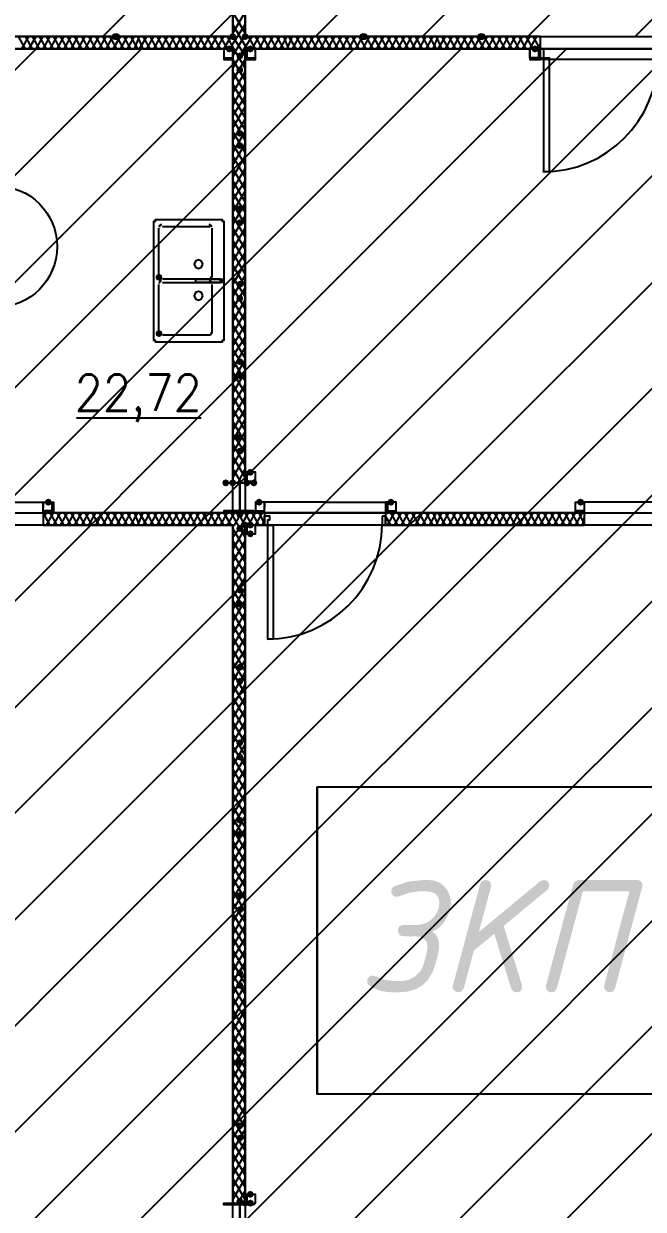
# Model space of a CAD drawing. Header units: millimetres. Extents: x 0 to 420, y 0 to 297.
# Drawn here: x 286.34 to 301.27, y 136.42 to 164.99 of the extents above; entities that cross this region are included whole.
import ezdxf

# ---------------------------------------------------------------- set-up
doc = ezdxf.new("R2010")
doc.units = ezdxf.units.MM
doc.layers.get('0').update_dxf_attribs({"linetype": 'CONTINUOUS'})
doc.styles.get("Standard").update_dxf_attribs({"font": 'STANDARD'})

msp = doc.modelspace()

# ---------------------------------------------------------------- hatches: boundary and pattern name
at = {"true_color": 0x000007}
h = msp.add_hatch(color=0, dxfattribs=at)
h.paths.add_polyline_path([(284.310667, 164.676667), (291.380333, 164.676667)], flags=0)
h.paths.add_polyline_path([(291.380333, 164.676667), (284.310667, 164.676667)], flags=0)
at = {"true_color": 0x0000fe}
for points in [[(288.628667, 164.676667), (288.603796, 164.616871), (288.544, 164.592), (288.484204, 164.616871), (288.459333, 164.676667), (288.484204, 164.736462), (288.544, 164.761333), (288.603796, 164.736463)], [(288.671, 164.676667), (288.646129, 164.616871), (288.586333, 164.592), (288.526538, 164.616871), (288.501667, 164.676667), (288.526537, 164.736462), (288.586333, 164.761333), (288.646129, 164.736463)], [(291.465, 164.676667), (291.440129, 164.616871), (291.380333, 164.592), (291.320538, 164.616871), (291.295667, 164.676667), (291.320537, 164.736462), (291.380333, 164.761333), (291.440129, 164.736463)], [(291.761333, 164.676667), (291.736463, 164.616871), (291.676667, 164.592), (291.616871, 164.616871), (291.592, 164.676667), (291.616871, 164.736462), (291.676667, 164.761333), (291.736462, 164.736463)], [(291.761333, 164.676667), (291.736463, 164.616871), (291.676667, 164.592), (291.616871, 164.616871), (291.592, 164.676667), (291.616871, 164.736462), (291.676667, 164.761333), (291.736462, 164.736463)], [(294.597667, 164.676667), (294.572796, 164.616871), (294.513, 164.592), (294.453204, 164.616871), (294.428333, 164.676667), (294.453204, 164.736462), (294.513, 164.761333), (294.572796, 164.736463)], [(294.64, 164.676667), (294.615129, 164.616871), (294.555333, 164.592), (294.495538, 164.616871), (294.470667, 164.676667), (294.495537, 164.736462), (294.555333, 164.761333), (294.615129, 164.736463)], [(297.434, 164.676667), (297.409129, 164.616871), (297.349333, 164.592), (297.289537, 164.616871), (297.264667, 164.676667), (297.289537, 164.736462), (297.349333, 164.761333), (297.409129, 164.736463)], [(297.476333, 164.676667), (297.451462, 164.616871), (297.391667, 164.592), (297.331871, 164.616871), (297.307, 164.676667), (297.331871, 164.736462), (297.391667, 164.761333), (297.451462, 164.736463)]]:
    msp.add_hatch(color=0, dxfattribs=at).paths.add_polyline_path(points, flags=0)
at = {"true_color": 0x000007}
h = msp.add_hatch(color=0, dxfattribs=at)
h.paths.add_polyline_path([(291.676667, 164.676667), (298.788667, 164.676667)], flags=0)
h.paths.add_polyline_path([(298.788667, 164.676667), (291.676667, 164.676667)], flags=0)
for points in [[(291.380333, 164.380333), (291.355463, 164.320537), (291.295667, 164.295667), (291.235871, 164.320537), (291.211, 164.380333), (291.235871, 164.440129), (291.295667, 164.465), (291.355462, 164.440129)], [(291.634333, 164.211), (291.609462, 164.151204), (291.549667, 164.126333), (291.489871, 164.151204), (291.465, 164.211), (291.489871, 164.270796), (291.549667, 164.295667), (291.609462, 164.270796)], [(291.888333, 164.380333), (291.863462, 164.320537), (291.803667, 164.295667), (291.743871, 164.320537), (291.719, 164.380333), (291.743871, 164.440129), (291.803667, 164.465), (291.863462, 164.440129)], [(298.746333, 164.380333), (298.721462, 164.320537), (298.661667, 164.295667), (298.601871, 164.320537), (298.577, 164.380333), (298.601871, 164.440129), (298.661667, 164.465), (298.721462, 164.440129)], [(291.634333, 163.872333), (291.609462, 163.812537), (291.549667, 163.787667), (291.489871, 163.812537), (291.465, 163.872333), (291.489871, 163.932129), (291.549667, 163.957), (291.609462, 163.932129)], [(291.634333, 162.348333), (291.609462, 162.288537), (291.549667, 162.263667), (291.489871, 162.288537), (291.465, 162.348333), (291.489871, 162.408129), (291.549667, 162.433), (291.609462, 162.408129)], [(291.634333, 162.052), (291.609462, 161.992204), (291.549667, 161.967333), (291.489871, 161.992204), (291.465, 162.052), (291.489871, 162.111796), (291.549667, 162.136667), (291.609462, 162.111796)], [(291.634333, 160.528), (291.609462, 160.468204), (291.549667, 160.443333), (291.489871, 160.468204), (291.465, 160.528), (291.489871, 160.587796), (291.549667, 160.612667), (291.609462, 160.587796)], [(291.634333, 160.189333), (291.609462, 160.129537), (291.549667, 160.104667), (291.489871, 160.129537), (291.465, 160.189333), (291.489871, 160.249129), (291.549667, 160.274), (291.609462, 160.249129)], [(289.687, 158.877), (289.662129, 158.817204), (289.602333, 158.792333), (289.542537, 158.817204), (289.517667, 158.877), (289.542537, 158.936796), (289.602333, 158.961667), (289.662129, 158.936796)], [(291.634333, 158.707667), (291.609462, 158.647871), (291.549667, 158.623), (291.489871, 158.647871), (291.465, 158.707667), (291.489871, 158.767462), (291.549667, 158.792333), (291.609462, 158.767463)], [(291.634333, 158.369), (291.609462, 158.309204), (291.549667, 158.284333), (291.489871, 158.309204), (291.465, 158.369), (291.489871, 158.428796), (291.549667, 158.453667), (291.609462, 158.428796)], [(289.687, 157.522333), (289.662129, 157.462538), (289.602333, 157.437667), (289.542537, 157.462538), (289.517667, 157.522333), (289.542537, 157.582129), (289.602333, 157.607), (289.662129, 157.582129)], [(291.634333, 156.845), (291.609462, 156.785204), (291.549667, 156.760333), (291.489871, 156.785204), (291.465, 156.845), (291.489871, 156.904796), (291.549667, 156.929667), (291.609462, 156.904796)], [(291.634333, 156.506333), (291.609462, 156.446537), (291.549667, 156.421667), (291.489871, 156.446537), (291.465, 156.506333), (291.489871, 156.566129), (291.549667, 156.591), (291.609462, 156.566129)], [(291.634333, 155.024667), (291.609462, 154.964871), (291.549667, 154.94), (291.489871, 154.964871), (291.465, 155.024667), (291.489871, 155.084462), (291.549667, 155.109333), (291.609462, 155.084463)], [(291.634333, 154.686), (291.609462, 154.626204), (291.549667, 154.601333), (291.489871, 154.626204), (291.465, 154.686), (291.489871, 154.745796), (291.549667, 154.770667), (291.609462, 154.745796)], [(291.295667, 153.924), (291.270796, 153.864204), (291.211, 153.839333), (291.151204, 153.864204), (291.126333, 153.924), (291.151204, 153.983796), (291.211, 154.008667), (291.270796, 153.983796)], [(291.465, 153.924), (291.440129, 153.864204), (291.380333, 153.839333), (291.320538, 153.864204), (291.295667, 153.924), (291.320537, 153.983796), (291.380333, 154.008667), (291.440129, 153.983796)], [(291.803667, 153.924), (291.778796, 153.864204), (291.719, 153.839333), (291.659204, 153.864204), (291.634333, 153.924), (291.659204, 153.983796), (291.719, 154.008667), (291.778796, 153.983796)], [(291.888333, 154.178), (291.863462, 154.118204), (291.803667, 154.093333), (291.743871, 154.118204), (291.719, 154.178), (291.743871, 154.237796), (291.803667, 154.262667), (291.863462, 154.237796)], [(291.973, 153.924), (291.948129, 153.864204), (291.888333, 153.839333), (291.828538, 153.864204), (291.803667, 153.924), (291.828537, 153.983796), (291.888333, 154.008667), (291.948129, 153.983796)], [(287.02, 153.458333), (286.995129, 153.398537), (286.935333, 153.373667), (286.875538, 153.398537), (286.850667, 153.458333), (286.875537, 153.518129), (286.935333, 153.543), (286.995129, 153.518129)], [(292.1, 153.458333), (292.075129, 153.398537), (292.015333, 153.373667), (291.955537, 153.398537), (291.930667, 153.458333), (291.955537, 153.518129), (292.015333, 153.543), (292.075129, 153.518129)], [(295.275, 153.458333), (295.250129, 153.398537), (295.190333, 153.373667), (295.130538, 153.398537), (295.105667, 153.458333), (295.130537, 153.518129), (295.190333, 153.543), (295.250129, 153.518129)], [(299.847, 153.458333), (299.822129, 153.398537), (299.762333, 153.373667), (299.702538, 153.398537), (299.677667, 153.458333), (299.702537, 153.518129), (299.762333, 153.543), (299.822129, 153.518129)], [(291.634333, 153.162), (291.609462, 153.102204), (291.549667, 153.077333), (291.489871, 153.102204), (291.465, 153.162), (291.489871, 153.221796), (291.549667, 153.246667), (291.609462, 153.221796)], [(291.634333, 152.823333), (291.609462, 152.763537), (291.549667, 152.738667), (291.489871, 152.763537), (291.465, 152.823333), (291.489871, 152.883129), (291.549667, 152.908), (291.609462, 152.883129)], [(291.761333, 152.908), (291.736463, 152.848204), (291.676667, 152.823333), (291.616871, 152.848204), (291.592, 152.908), (291.616871, 152.967796), (291.676667, 152.992667), (291.736462, 152.967796)], [(291.888333, 152.908), (291.863462, 152.848204), (291.803667, 152.823333), (291.743871, 152.848204), (291.719, 152.908), (291.743871, 152.967796), (291.803667, 152.992667), (291.863462, 152.967796)], [(291.888333, 152.696333), (291.863462, 152.636537), (291.803667, 152.611667), (291.743871, 152.636537), (291.719, 152.696333), (291.743871, 152.756129), (291.803667, 152.781), (291.863462, 152.756129)], [(291.634333, 151.341667), (291.609462, 151.281871), (291.549667, 151.257), (291.489871, 151.281871), (291.465, 151.341667), (291.489871, 151.401462), (291.549667, 151.426333), (291.609462, 151.401463)], [(291.634333, 151.003), (291.609462, 150.943204), (291.549667, 150.918333), (291.489871, 150.943204), (291.465, 151.003), (291.489871, 151.062796), (291.549667, 151.087667), (291.609462, 151.062796)], [(291.634333, 149.479), (291.609462, 149.419204), (291.549667, 149.394333), (291.489871, 149.419204), (291.465, 149.479), (291.489871, 149.538796), (291.549667, 149.563667), (291.609462, 149.538796)], [(291.634333, 149.140333), (291.609462, 149.080537), (291.549667, 149.055667), (291.489871, 149.080537), (291.465, 149.140333), (291.489871, 149.200129), (291.549667, 149.225), (291.609462, 149.200129)], [(291.634333, 147.658667), (291.609462, 147.598871), (291.549667, 147.574), (291.489871, 147.598871), (291.465, 147.658667), (291.489871, 147.718462), (291.549667, 147.743333), (291.609462, 147.718463)], [(291.634333, 147.32), (291.609462, 147.260204), (291.549667, 147.235333), (291.489871, 147.260204), (291.465, 147.32), (291.489871, 147.379796), (291.549667, 147.404667), (291.609462, 147.379796)], [(291.634333, 145.796), (291.609462, 145.736204), (291.549667, 145.711333), (291.489871, 145.736204), (291.465, 145.796), (291.489871, 145.855796), (291.549667, 145.880667), (291.609462, 145.855796)], [(291.634333, 145.457333), (291.609462, 145.397537), (291.549667, 145.372667), (291.489871, 145.397537), (291.465, 145.457333), (291.489871, 145.517129), (291.549667, 145.542), (291.609462, 145.517129)], [(295.398914, 143.963539), (295.333319, 143.947003), (295.281229, 143.957063), (295.237408, 143.987793), (295.207642, 144.032097), (295.19772, 144.082602), (295.216048, 144.156603), (295.271583, 144.203318), (295.609202, 144.315697), (295.966665, 144.353249), (296.106123, 144.353249), (296.253306, 144.335575), (296.37987, 144.282555), (296.485867, 144.194189), (296.571349, 144.070475), (296.621716, 143.940664), (296.638597, 143.805892), (296.622612, 143.676907), (296.551918, 143.474956), (296.455593, 143.312279), (296.333637, 143.188875), (296.186049, 143.104746), (296.259524, 143.054715), (296.312071, 142.979), (296.343636, 142.877551), (296.35417, 142.750315), (296.333224, 142.594321), (296.261566, 142.323674), (296.18654, 142.116865), (296.082214, 141.947883), (295.948639, 141.816728), (295.785867, 141.7234), (295.595766, 141.66635), (295.377968, 141.647333), (295.239061, 141.647333), (295.083705, 141.65716), (294.938373, 141.686676), (294.802964, 141.735932), (294.677373, 141.80498), (294.632724, 141.852592), (294.617842, 141.917979), (294.627419, 141.969105), (294.656427, 142.012788), (294.699904, 142.04283), (294.752889, 142.053027), (294.824547, 142.030427), (295.043655, 141.946091), (295.310719, 141.917979), (295.45183, 141.917979), (295.620916, 141.947401), (295.780906, 142.03594), (295.908237, 142.166578), (295.980997, 142.323674), (296.052655, 142.594321), (296.075255, 142.74811), (296.054378, 142.858163), (295.991746, 142.936901), (295.887359, 142.984219), (295.741218, 143.000015), (295.49703, 143.000015), (295.437792, 143.00849), (295.395606, 143.033915), (295.370371, 143.076289), (295.361982, 143.135614), (295.370371, 143.19462), (295.395606, 143.236831), (295.437792, 143.262195), (295.49703, 143.270662), (295.815081, 143.270662), (295.93249, 143.283185), (296.041631, 143.320822), (296.142503, 143.383678), (296.235107, 143.471855), (296.303251, 143.570247), (296.343697, 143.676907), (296.360233, 143.797624), (296.339683, 143.922147), (296.278102, 144.011219), (296.175593, 144.064739), (296.03226, 144.082602), (295.892803, 144.082602), (295.642137, 144.052836)], [(297.682306, 143.059546), (297.190071, 142.653852), (296.946433, 141.747654), (296.899649, 141.672275), (296.816898, 141.647333), (296.76653, 141.657255), (296.721538, 141.68702), (296.690049, 141.729877), (296.679645, 141.778522), (296.685709, 141.819312), (297.340001, 144.252927), (297.385476, 144.328099), (297.468985, 144.353249), (297.527991, 144.344886), (297.570202, 144.319831), (297.595567, 144.278137), (297.604033, 144.219854), (297.600175, 144.180718), (297.311338, 143.102541), (298.783083, 144.320176), (298.869072, 144.353249), (298.928078, 144.344774), (298.970289, 144.319349), (298.995654, 144.276974), (299.00412, 144.21765), (298.991787, 144.159772), (298.955062, 144.11347), (297.909406, 143.248062), (298.345969, 141.823722), (298.352584, 141.780727), (298.344109, 141.722212), (298.318684, 141.680543), (298.276309, 141.655618), (298.216985, 141.647333), (298.134302, 141.67138), (298.088, 141.743795)], [(300.938692, 144.082602), (299.81752, 144.082602), (299.190237, 141.747654), (299.143453, 141.672275), (299.060702, 141.647333), (299.010334, 141.657255), (298.965341, 141.68702), (298.933853, 141.729877), (298.923449, 141.778522), (298.929512, 141.819312), (299.583805, 144.252927), (299.62928, 144.328099), (299.712789, 144.353249), (301.112876, 144.353249), (301.171882, 144.344886), (301.214093, 144.319831), (301.239457, 144.278137), (301.247924, 144.219854), (301.244065, 144.180718), (300.591978, 141.747654), (300.546502, 141.672275), (300.462993, 141.647333), (300.412212, 141.657255), (300.367633, 141.68702), (300.336145, 141.729877), (300.325741, 141.778522), (300.331804, 141.819312)], [(291.634333, 143.975667), (291.609462, 143.915871), (291.549667, 143.891), (291.489871, 143.915871), (291.465, 143.975667), (291.489871, 144.035462), (291.549667, 144.060333), (291.609462, 144.035463)], [(291.634333, 143.637), (291.609462, 143.577204), (291.549667, 143.552333), (291.489871, 143.577204), (291.465, 143.637), (291.489871, 143.696796), (291.549667, 143.721667), (291.609462, 143.696796)], [(291.634333, 142.113), (291.609462, 142.053204), (291.549667, 142.028333), (291.489871, 142.053204), (291.465, 142.113), (291.489871, 142.172796), (291.549667, 142.197667), (291.609462, 142.172796)], [(291.634333, 141.816667), (291.609462, 141.756871), (291.549667, 141.732), (291.489871, 141.756871), (291.465, 141.816667), (291.489871, 141.876462), (291.549667, 141.901333), (291.609462, 141.876463)], [(291.634333, 140.292667), (291.609462, 140.232871), (291.549667, 140.208), (291.489871, 140.232871), (291.465, 140.292667), (291.489871, 140.352462), (291.549667, 140.377333), (291.609462, 140.352463)], [(291.634333, 139.954), (291.609462, 139.894204), (291.549667, 139.869333), (291.489871, 139.894204), (291.465, 139.954), (291.489871, 140.013796), (291.549667, 140.038667), (291.609462, 140.013796)], [(291.634333, 138.43), (291.609462, 138.370204), (291.549667, 138.345333), (291.489871, 138.370204), (291.465, 138.43), (291.489871, 138.489796), (291.549667, 138.514667), (291.609462, 138.489796)], [(291.634333, 138.133667), (291.609462, 138.073871), (291.549667, 138.049), (291.489871, 138.073871), (291.465, 138.133667), (291.489871, 138.193462), (291.549667, 138.218333), (291.609462, 138.193463)], [(291.888333, 136.779), (291.863462, 136.719204), (291.803667, 136.694333), (291.743871, 136.719204), (291.719, 136.779), (291.743871, 136.838796), (291.803667, 136.863667), (291.863462, 136.838796)], [(291.634333, 136.609667), (291.609462, 136.549871), (291.549667, 136.525), (291.489871, 136.549871), (291.465, 136.609667), (291.489871, 136.669462), (291.549667, 136.694333), (291.609462, 136.669463)], [(291.761333, 136.567333), (291.736463, 136.507537), (291.676667, 136.482667), (291.616871, 136.507537), (291.592, 136.567333), (291.616871, 136.627129), (291.676667, 136.652), (291.736462, 136.627129)], [(291.888333, 136.567333), (291.863462, 136.507537), (291.803667, 136.482667), (291.743871, 136.507537), (291.719, 136.567333), (291.743871, 136.627129), (291.803667, 136.652), (291.863462, 136.627129)]]:
    msp.add_hatch(color=0, dxfattribs=at).paths.add_polyline_path(points, flags=0)

# ---------------------------------------------------------------- linework, layer by layer
at = {"color": 0, "true_color": 0x000020}
for points in [[(288.247667, 164.676666), (312.42, 188.848999)], [(290.830001, 164.676666), (315.002334, 188.848999)], [(293.370001, 164.676666), (317.542334, 188.848999)], [(295.952334, 164.676666), (320.124667, 188.848999)], [(298.492334, 164.676666), (322.664667, 188.848999)], [(301.074667, 164.676666), (325.247, 188.848999)]]:
    msp.add_lwpolyline(points, dxfattribs=at)
at = {"color": 0, "true_color": 0x0000ab}
for points in [[(274.277667, 171.323), (274.277667, 164.676667), (291.380333, 164.676667), (291.380333, 171.323)], [(291.676667, 164.676667), (308.779333, 164.676667), (308.779333, 171.323), (291.676667, 171.323)]]:
    msp.add_lwpolyline(points, close=True, dxfattribs=at)
at = {"color": 0, "true_color": 0x000007}
for points in [[(291.380333, 170.603333), (291.380333, 164.676667)], [(291.676667, 164.676667), (291.676667, 170.603333), (291.380333, 170.603333)], [(291.380333, 164.761333), (291.676667, 165.269333)], [(291.676667, 164.761333), (291.380333, 165.269333)], [(291.380333, 164.507333), (291.676667, 164.973)], [(291.676667, 164.465), (291.380333, 164.973)], [(284.310667, 164.676667), (291.380333, 164.676667), (284.310667, 164.676667), (291.380333, 164.676667)], [(291.380333, 164.676667), (284.310667, 164.676667)], [(286.385, 164.380333), (286.215667, 164.676667)], [(286.300333, 164.380333), (286.469667, 164.676667)], [(286.554333, 164.380333), (286.385, 164.676667)], [(286.469667, 164.380333), (286.639, 164.676667)], [(286.723667, 164.380333), (286.554333, 164.676667)], [(286.639, 164.380333), (286.808333, 164.676667)], [(286.893, 164.380333), (286.723667, 164.676667)], [(286.808333, 164.380333), (286.977667, 164.676667)], [(287.062333, 164.380333), (286.893, 164.676667)], [(286.977667, 164.380333), (287.147, 164.676667)], [(287.231667, 164.380333), (287.062333, 164.676667)], [(287.147, 164.380333), (287.316333, 164.676667)], [(287.401, 164.380333), (287.231667, 164.676667)], [(287.316333, 164.380333), (287.485667, 164.676667)], [(287.570333, 164.380333), (287.401, 164.676667)], [(287.485667, 164.380333), (287.655, 164.676667)], [(287.739667, 164.380333), (287.570333, 164.676667)], [(287.655, 164.380333), (287.824333, 164.676667)], [(287.909, 164.380333), (287.739667, 164.676667)], [(287.824333, 164.380333), (287.993667, 164.676667)], [(288.078333, 164.380333), (287.909, 164.676667)], [(287.993667, 164.380333), (288.163, 164.676667)], [(288.247667, 164.380333), (288.078333, 164.676667)], [(288.163, 164.380333), (288.332333, 164.676667)], [(288.417, 164.380333), (288.247667, 164.676667)], [(288.332333, 164.380333), (288.501667, 164.676667)], [(288.586333, 164.380333), (288.417, 164.676667)], [(288.501667, 164.380333), (288.671, 164.676667)], [(288.755667, 164.380333), (288.586333, 164.676667)], [(288.671, 164.380333), (288.840333, 164.676667)], [(288.925, 164.380333), (288.755667, 164.676667)], [(288.840333, 164.380333), (289.009667, 164.676667)], [(289.094333, 164.380333), (288.925, 164.676667)], [(289.009667, 164.380333), (289.136667, 164.676667)], [(289.221333, 164.380333), (289.094333, 164.676667)], [(289.136667, 164.380333), (289.306, 164.676667)], [(289.390667, 164.380333), (289.221333, 164.676667)], [(289.306, 164.380333), (289.475333, 164.676667)], [(289.56, 164.380333), (289.390667, 164.676667)], [(289.475333, 164.380333), (289.644667, 164.676667)], [(289.729333, 164.380333), (289.56, 164.676667)], [(289.644667, 164.380333), (289.814, 164.676667)], [(289.898667, 164.380333), (289.729333, 164.676667)], [(289.814, 164.380333), (289.983333, 164.676667)], [(290.068, 164.380333), (289.898667, 164.676667)], [(289.983333, 164.380333), (290.152667, 164.676667)], [(290.237333, 164.380333), (290.068, 164.676667)], [(290.152667, 164.380333), (290.322, 164.676667)], [(290.406667, 164.380333), (290.237333, 164.676667)], [(290.322, 164.380333), (290.491333, 164.676667)], [(290.576, 164.380333), (290.406667, 164.676667)], [(290.491333, 164.380333), (290.660667, 164.676667)], [(290.745333, 164.380333), (290.576, 164.676667)], [(290.660667, 164.380333), (290.83, 164.676667)], [(290.914667, 164.380333), (290.745333, 164.676667)], [(290.83, 164.380333), (290.999333, 164.676667)], [(291.084, 164.380333), (290.914667, 164.676667)], [(290.999333, 164.380333), (291.168667, 164.676667)], [(291.253333, 164.380333), (291.084, 164.676667)], [(291.168667, 164.380333), (291.338, 164.676667)], [(291.380333, 164.422667), (291.253333, 164.676667)], [(291.380333, 164.211), (291.676667, 164.719)], [(291.676667, 164.211), (291.380333, 164.676667)], [(291.676667, 164.422667), (291.846, 164.676667)], [(298.788667, 164.676667), (291.676667, 164.676667), (298.788667, 164.676667), (291.676667, 164.676667)], [(298.788667, 164.676667), (291.676667, 164.676667)], [(291.930667, 164.380333), (291.761333, 164.676667)], [(291.846, 164.380333), (292.015333, 164.676667)], [(292.1, 164.380333), (291.930667, 164.676667)], [(292.015333, 164.380333), (292.184667, 164.676667)], [(292.269333, 164.380333), (292.1, 164.676667)], [(292.184667, 164.380333), (292.354, 164.676667)], [(292.438667, 164.380333), (292.269333, 164.676667)], [(292.354, 164.380333), (292.523333, 164.676667)], [(292.608, 164.380333), (292.438667, 164.676667)], [(292.523333, 164.380333), (292.692667, 164.676667)], [(292.735, 164.380333), (292.608, 164.676667)], [(292.692667, 164.380333), (292.819667, 164.676667)], [(292.904333, 164.380333), (292.735, 164.676667)], [(292.819667, 164.380333), (292.989, 164.676667)], [(293.073667, 164.380333), (292.904333, 164.676667)], [(292.989, 164.380333), (293.158333, 164.676667)], [(293.243, 164.380333), (293.073667, 164.676667)], [(293.158333, 164.380333), (293.327667, 164.676667)], [(293.412333, 164.380333), (293.243, 164.676667)], [(293.327667, 164.380333), (293.497, 164.676667)], [(293.581667, 164.380333), (293.412333, 164.676667)], [(293.497, 164.380333), (293.666333, 164.676667)], [(293.751, 164.380333), (293.581667, 164.676667)], [(293.666333, 164.380333), (293.835667, 164.676667)], [(293.920333, 164.380333), (293.751, 164.676667)], [(293.835667, 164.380333), (294.005, 164.676667)], [(294.089667, 164.380333), (293.920333, 164.676667)], [(294.005, 164.380333), (294.174333, 164.676667)], [(294.259, 164.380333), (294.089667, 164.676667)], [(294.174333, 164.380333), (294.343667, 164.676667)], [(294.428333, 164.380333), (294.259, 164.676667)], [(294.343667, 164.380333), (294.513, 164.676667)], [(294.597667, 164.380333), (294.428333, 164.676667)], [(294.513, 164.380333), (294.682333, 164.676667)], [(294.767, 164.380333), (294.597667, 164.676667)], [(294.682333, 164.380333), (294.851667, 164.676667)], [(294.936333, 164.380333), (294.767, 164.676667)], [(294.851667, 164.380333), (295.021, 164.676667)], [(295.105667, 164.380333), (294.936333, 164.676667)], [(295.021, 164.380333), (295.190333, 164.676667)], [(295.275, 164.380333), (295.105667, 164.676667)], [(295.190333, 164.380333), (295.359667, 164.676667)], [(295.444333, 164.380333), (295.275, 164.676667)], [(295.359667, 164.380333), (295.529, 164.676667)], [(295.613667, 164.380333), (295.444333, 164.676667)], [(295.529, 164.380333), (295.698333, 164.676667)], [(295.783, 164.380333), (295.613667, 164.676667)], [(295.698333, 164.380333), (295.867667, 164.676667)], [(295.952333, 164.380333), (295.783, 164.676667)], [(295.867667, 164.380333), (296.037, 164.676667)], [(296.121667, 164.380333), (295.952333, 164.676667)], [(296.037, 164.380333), (296.206333, 164.676667)], [(296.291, 164.380333), (296.121667, 164.676667)], [(296.206333, 164.380333), (296.333333, 164.676667)], [(296.418, 164.380333), (296.291, 164.676667)], [(296.333333, 164.380333), (296.502667, 164.676667)], [(296.587333, 164.380333), (296.418, 164.676667)], [(296.502667, 164.380333), (296.672, 164.676667)], [(296.756667, 164.380333), (296.587333, 164.676667)], [(296.672, 164.380333), (296.841333, 164.676667)], [(296.926, 164.380333), (296.756667, 164.676667)], [(296.841333, 164.380333), (297.010667, 164.676667)], [(297.095333, 164.380333), (296.926, 164.676667)], [(297.010667, 164.380333), (297.18, 164.676667)], [(297.264667, 164.380333), (297.095333, 164.676667)], [(297.18, 164.380333), (297.349333, 164.676667)], [(297.434, 164.380333), (297.264667, 164.676667)], [(297.349333, 164.380333), (297.518667, 164.676667)], [(297.603333, 164.380333), (297.434, 164.676667)], [(297.518667, 164.380333), (297.688, 164.676667)], [(297.772667, 164.380333), (297.603333, 164.676667)], [(297.688, 164.380333), (297.857333, 164.676667)], [(297.942, 164.380333), (297.772667, 164.676667)], [(297.857333, 164.380333), (298.026667, 164.676667)], [(298.111333, 164.380333), (297.942, 164.676667)], [(298.026667, 164.380333), (298.196, 164.676667)], [(298.280667, 164.380333), (298.111333, 164.676667)], [(298.196, 164.380333), (298.365333, 164.676667)], [(298.45, 164.380333), (298.280667, 164.676667)], [(298.365333, 164.380333), (298.534667, 164.676667)], [(298.619333, 164.380333), (298.45, 164.676667)], [(298.534667, 164.380333), (298.704, 164.676667)], [(298.788667, 164.380333), (298.619333, 164.676667)], [(298.788667, 164.676667), (298.788667, 164.380333)], [(298.788667, 164.676667), (298.788667, 164.380333)], [(284.310667, 164.380333), (291.380333, 164.380333)], [(291.338, 164.380333), (291.380333, 164.507333)], [(291.380333, 163.914667), (291.676667, 164.422667)], [(291.676667, 163.914667), (291.380333, 164.422667)], [(291.380333, 164.380333), (291.380333, 153.924), (291.676667, 153.924), (291.676667, 164.380333)], [(291.761333, 164.380333), (291.676667, 164.465)], [(291.676667, 164.380333), (298.788667, 164.380333)], [(298.704, 164.380333), (298.788667, 164.507333)], [(298.788667, 164.253333), (298.788667, 164.380333), (300.228, 164.380333)], [(300.228, 164.380333), (301.709667, 164.380333), (301.709667, 164.253333)], [(291.295667, 164.168667), (291.295667, 164.126333)], [(291.380333, 163.618333), (291.676667, 164.126333)], [(291.676667, 163.618333), (291.380333, 164.126333)], [(291.803667, 164.168667), (291.803667, 164.126333)], [(298.661667, 164.168667), (298.661667, 164.126333)], [(300.228, 164.126333), (298.788667, 164.126333), (298.788667, 164.253333)], [(298.852167, 161.417), (299.135675, 161.431316), (299.410994, 161.473334), (299.676728, 161.54166), (299.931485, 161.634901), (300.17387, 161.751663), (300.402491, 161.890552), (300.615952, 162.050176), (300.812861, 162.229139), (300.991824, 162.426048), (301.151448, 162.639509), (301.290337, 162.86813), (301.407099, 163.110515), (301.50034, 163.365272), (301.568666, 163.631006), (301.610684, 163.906325), (301.625, 164.189833)], [(301.709667, 164.253333), (301.709667, 164.126333), (300.228, 164.126333)], [(291.380333, 163.322), (291.676667, 163.83)], [(291.676667, 163.322), (291.380333, 163.83)], [(291.380333, 163.025667), (291.676667, 163.533667)], [(291.676667, 163.025667), (291.380333, 163.533667)], [(291.380333, 162.771667), (291.676667, 163.237333)], [(291.676667, 162.729333), (291.380333, 163.237333)], [(291.380333, 162.475333), (291.676667, 162.983333)], [(291.676667, 162.433), (291.380333, 162.941)], [(291.380333, 162.179), (291.676667, 162.687)], [(291.676667, 162.179), (291.380333, 162.687)], [(291.380333, 161.882667), (291.676667, 162.390667)], [(291.676667, 161.882667), (291.380333, 162.390667)], [(291.380333, 161.586333), (291.676667, 162.094333)], [(291.676667, 161.586333), (291.380333, 162.094333)], [(291.380333, 161.29), (291.676667, 161.798)], [(291.676667, 161.29), (291.380333, 161.798)], [(291.380333, 160.993667), (291.676667, 161.501667)], [(291.676667, 160.993667), (291.380333, 161.501667)], [(291.380333, 160.739667), (291.676667, 161.205333)], [(291.676667, 160.697333), (291.380333, 161.205333)], [(291.380333, 160.443333), (291.676667, 160.951333)], [(291.676667, 160.443333), (291.380333, 160.909)], [(291.380333, 160.147), (291.676667, 160.655)], [(291.676667, 160.147), (291.380333, 160.655)], [(291.380333, 159.850667), (291.676667, 160.358667)], [(291.676667, 159.850667), (291.380333, 160.358667)], [(289.665833, 160.147), (289.620939, 160.128394), (289.602333, 160.0835)], [(289.602333, 158.877), (289.602333, 160.062333)], [(289.687, 160.104667), (290.83, 160.104667)], [(290.872333, 160.0835), (290.853728, 160.128394), (290.808833, 160.147)], [(290.872333, 160.062333), (290.872333, 158.877)], [(291.380333, 159.554333), (291.676667, 160.062333)], [(291.676667, 159.554333), (291.380333, 160.062333)], [(291.380333, 159.258), (291.676667, 159.766)], [(291.676667, 159.258), (291.380333, 159.766)], [(291.380333, 159.004), (291.676667, 159.469667)], [(291.676667, 158.961667), (291.380333, 159.469667)], [(291.380333, 158.707667), (291.676667, 159.215667)], [(291.676667, 158.665333), (291.380333, 159.173333)], [(289.602333, 158.898167), (289.620939, 158.853272), (289.665833, 158.834667)], [(290.808833, 158.834667), (290.853728, 158.853272), (290.872333, 158.898167)], [(291.380333, 158.411333), (291.676667, 158.919333)], [(291.676667, 158.411333), (291.380333, 158.877)], [(289.665833, 158.792333), (289.620939, 158.773728), (289.602333, 158.728833)], [(289.602333, 157.522333), (289.602333, 158.707667)], [(290.83, 158.834667), (289.687, 158.834667)], [(289.687, 158.75), (290.83, 158.75)], [(290.872333, 158.728833), (290.853728, 158.773728), (290.808833, 158.792333)], [(290.872333, 158.707667), (290.872333, 157.522333)], [(291.380333, 158.115), (291.676667, 158.623)], [(291.676667, 158.115), (291.380333, 158.623)], [(291.380333, 157.818667), (291.676667, 158.326667)], [(291.676667, 157.818667), (291.380333, 158.326667)], [(291.380333, 157.522333), (291.676667, 158.030333)], [(291.676667, 157.522333), (291.380333, 158.030333)], [(291.380333, 157.226), (291.676667, 157.734)], [(291.676667, 157.226), (291.380333, 157.734)], [(289.602333, 157.5435), (289.620939, 157.498606), (289.665833, 157.48)], [(290.83, 157.48), (289.687, 157.48)], [(290.808833, 157.48), (290.853728, 157.498606), (290.872333, 157.5435)], [(291.380333, 156.972), (291.676667, 157.437667)], [(291.676667, 156.929667), (291.380333, 157.437667)], [(291.380333, 156.675667), (291.676667, 157.183667)], [(291.676667, 156.675667), (291.380333, 157.141333)], [(291.380333, 156.379333), (291.676667, 156.887333)], [(291.676667, 156.379333), (291.380333, 156.887333)], [(291.380333, 156.083), (291.676667, 156.591)], [(291.676667, 156.083), (291.380333, 156.591)], [(291.380333, 155.786667), (291.676667, 156.294667)], [(291.676667, 155.786667), (291.380333, 156.294667)], [(291.380333, 155.490333), (291.676667, 155.998333)], [(291.676667, 155.490333), (291.380333, 155.998333)], [(291.380333, 155.194), (291.676667, 155.702)], [(291.676667, 155.194), (291.380333, 155.702)], [(287.612667, 155.490333), (290.618333, 155.490333)], [(291.380333, 154.94), (291.676667, 155.448)], [(291.676667, 154.897667), (291.380333, 155.405667)], [(291.380333, 154.643667), (291.676667, 155.151667)], [(291.676667, 154.643667), (291.380333, 155.109333)], [(291.380333, 154.347333), (291.676667, 154.855333)], [(291.676667, 154.347333), (291.380333, 154.855333)], [(291.380333, 154.051), (291.676667, 154.559)], [(291.676667, 154.051), (291.380333, 154.559)], [(291.592, 153.924), (291.380333, 154.262667)], [(291.507333, 153.924), (291.676667, 154.262667)], [(291.422667, 153.924), (291.380333, 153.966333)], [(291.549667, 153.924), (291.549667, 153.204333)], [(291.676667, 153.924), (291.676667, 153.966333)], [(291.803667, 153.966333), (291.803667, 153.924)], [(284.649333, 153.458333), (286.808333, 153.458333), (287.02, 153.458333), (287.02, 153.246667), (286.808333, 153.246667), (286.808333, 153.458333), (287.062333, 153.458333), (287.062333, 153.204333), (286.808333, 153.204333), (286.808333, 153.458333), (286.808333, 153.331333)], [(293.624, 153.458333), (292.142333, 153.458333), (291.930667, 153.458333), (291.930667, 153.246667), (292.142333, 153.246667), (292.142333, 153.458333), (291.930667, 153.458333), (291.930667, 153.204333), (292.142333, 153.204333), (292.142333, 153.458333), (292.142333, 153.331333)], [(293.624, 153.458333), (295.063333, 153.458333), (295.063333, 153.331333)], [(302.048333, 153.458333), (299.847, 153.458333), (299.847, 153.331333)], [(284.649333, 153.204333), (286.808333, 153.204333), (286.808333, 153.331333)], [(286.808333, 153.077333), (286.893, 153.204333)], [(286.977667, 152.908), (286.808333, 153.204333)], [(286.808333, 153.204333), (286.808333, 152.908)], [(286.808333, 153.204333), (286.808333, 152.908)], [(292.142333, 153.204333), (286.808333, 153.204333)], [(286.893, 152.908), (287.062333, 153.204333)], [(286.935333, 153.246667), (286.935333, 153.204333)], [(287.147, 152.908), (286.977667, 153.204333)], [(287.062333, 152.908), (287.231667, 153.204333)], [(287.316333, 152.908), (287.147, 153.204333)], [(287.231667, 152.908), (287.401, 153.204333)], [(287.485667, 152.908), (287.316333, 153.204333)], [(287.401, 152.908), (287.570333, 153.204333)], [(287.655, 152.908), (287.485667, 153.204333)], [(287.570333, 152.908), (287.739667, 153.204333)], [(287.824333, 152.908), (287.655, 153.204333)], [(287.739667, 152.908), (287.909, 153.204333)], [(287.993667, 152.908), (287.824333, 153.204333)], [(287.909, 152.908), (288.078333, 153.204333)], [(288.163, 152.908), (287.993667, 153.204333)], [(288.078333, 152.908), (288.247667, 153.204333)], [(288.332333, 152.908), (288.163, 153.204333)], [(288.247667, 152.908), (288.417, 153.204333)], [(288.501667, 152.908), (288.332333, 153.204333)], [(288.417, 152.908), (288.586333, 153.204333)], [(288.671, 152.908), (288.501667, 153.204333)], [(288.586333, 152.908), (288.755667, 153.204333)], [(288.840333, 152.908), (288.671, 153.204333)], [(288.755667, 152.908), (288.925, 153.204333)], [(289.009667, 152.908), (288.840333, 153.204333)], [(288.925, 152.908), (289.094333, 153.204333)], [(289.136667, 152.908), (289.009667, 153.204333)], [(289.094333, 152.908), (289.221333, 153.204333)], [(289.306, 152.908), (289.136667, 153.204333)], [(289.221333, 152.908), (289.390667, 153.204333)], [(289.475333, 152.908), (289.306, 153.204333)], [(289.390667, 152.908), (289.56, 153.204333)], [(289.644667, 152.908), (289.475333, 153.204333)], [(289.56, 152.908), (289.729333, 153.204333)], [(289.814, 152.908), (289.644667, 153.204333)], [(289.729333, 152.908), (289.898667, 153.204333)], [(289.983333, 152.908), (289.814, 153.204333)], [(289.898667, 152.908), (290.068, 153.204333)], [(290.152667, 152.908), (289.983333, 153.204333)], [(290.068, 152.908), (290.237333, 153.204333)], [(290.322, 152.908), (290.152667, 153.204333)], [(290.237333, 152.908), (290.406667, 153.204333)], [(290.491333, 152.908), (290.322, 153.204333)], [(290.406667, 152.908), (290.576, 153.204333)], [(290.660667, 152.908), (290.491333, 153.204333)], [(290.576, 152.908), (290.745333, 153.204333)], [(290.83, 152.908), (290.660667, 153.204333)], [(290.745333, 152.908), (290.914667, 153.204333)], [(290.999333, 152.908), (290.83, 153.204333)], [(290.914667, 152.908), (291.084, 153.204333)], [(291.168667, 152.908), (290.999333, 153.204333)], [(291.084, 152.908), (291.253333, 153.204333)], [(291.338, 152.908), (291.168667, 153.204333)], [(291.211, 153.246667), (291.211, 153.204333)], [(291.253333, 152.908), (291.422667, 153.204333)], [(291.507333, 152.908), (291.338, 153.204333)], [(291.380333, 153.246667), (291.380333, 153.204333)], [(291.422667, 152.908), (291.592, 153.204333)], [(291.676667, 152.908), (291.507333, 153.204333)], [(291.592, 152.908), (291.761333, 153.204333)], [(291.846, 152.908), (291.676667, 153.204333)], [(291.719, 153.246667), (291.719, 153.204333)], [(291.761333, 152.908), (291.930667, 153.204333)], [(292.015333, 152.908), (291.846, 153.204333)], [(291.888333, 153.246667), (291.888333, 153.204333)], [(291.930667, 152.908), (292.1, 153.204333)], [(292.015333, 153.246667), (292.015333, 153.204333)], [(292.142333, 152.950333), (292.015333, 153.204333)], [(293.624, 153.204333), (292.142333, 153.204333), (292.142333, 153.331333)], [(292.142333, 153.204333), (292.142333, 153.119667), (292.142333, 152.908)], [(292.142333, 153.204333), (292.142333, 153.119667)], [(295.063333, 153.331333), (295.063333, 153.204333), (293.624, 153.204333)], [(295.063333, 153.162), (295.105667, 153.204333)], [(295.063333, 153.204333), (295.063333, 153.119667), (295.063333, 152.908)], [(295.063333, 153.204333), (295.063333, 153.119667)], [(299.847, 153.204333), (295.063333, 153.204333)], [(295.105667, 152.908), (295.275, 153.204333)], [(295.190333, 153.246667), (295.190333, 153.204333)], [(295.359667, 152.908), (295.190333, 153.204333)], [(295.275, 152.908), (295.444333, 153.204333)], [(295.529, 152.908), (295.359667, 153.204333)], [(295.444333, 152.908), (295.613667, 153.204333)], [(295.698333, 152.908), (295.529, 153.204333)], [(295.613667, 152.908), (295.783, 153.204333)], [(295.867667, 152.908), (295.698333, 153.204333)], [(295.783, 152.908), (295.952333, 153.204333)], [(296.037, 152.908), (295.867667, 153.204333)], [(295.952333, 152.908), (296.121667, 153.204333)], [(296.206333, 152.908), (296.037, 153.204333)], [(296.121667, 152.908), (296.291, 153.204333)], [(296.333333, 152.908), (296.206333, 153.204333)], [(296.291, 152.908), (296.418, 153.204333)], [(296.502667, 152.908), (296.333333, 153.204333)], [(296.418, 152.908), (296.587333, 153.204333)], [(296.672, 152.908), (296.502667, 153.204333)], [(296.587333, 152.908), (296.756667, 153.204333)], [(296.841333, 152.908), (296.672, 153.204333)], [(296.756667, 152.908), (296.926, 153.204333)], [(297.010667, 152.908), (296.841333, 153.204333)], [(296.926, 152.908), (297.095333, 153.204333)], [(297.18, 152.908), (297.010667, 153.204333)], [(297.095333, 152.908), (297.264667, 153.204333)], [(297.349333, 152.908), (297.18, 153.204333)], [(297.264667, 152.908), (297.434, 153.204333)], [(297.518667, 152.908), (297.349333, 153.204333)], [(297.434, 152.908), (297.603333, 153.204333)], [(297.688, 152.908), (297.518667, 153.204333)], [(297.603333, 152.908), (297.772667, 153.204333)], [(297.857333, 152.908), (297.688, 153.204333)], [(297.772667, 152.908), (297.942, 153.204333)], [(298.026667, 152.908), (297.857333, 153.204333)], [(297.942, 152.908), (298.111333, 153.204333)], [(298.196, 152.908), (298.026667, 153.204333)], [(298.111333, 152.908), (298.280667, 153.204333)], [(298.365333, 152.908), (298.196, 153.204333)], [(298.280667, 152.908), (298.45, 153.204333)], [(298.534667, 152.908), (298.365333, 153.204333)], [(298.45, 152.908), (298.619333, 153.204333)], [(298.704, 152.908), (298.534667, 153.204333)], [(298.619333, 152.908), (298.788667, 153.204333)], [(298.873333, 152.908), (298.704, 153.204333)], [(298.788667, 152.908), (298.958, 153.204333)], [(299.042667, 152.908), (298.873333, 153.204333)], [(298.958, 152.908), (299.127333, 153.204333)], [(299.212, 152.908), (299.042667, 153.204333)], [(299.127333, 152.908), (299.296667, 153.204333)], [(299.381333, 152.908), (299.212, 153.204333)], [(299.296667, 152.908), (299.466, 153.204333)], [(299.550667, 152.908), (299.381333, 153.204333)], [(299.466, 152.908), (299.635333, 153.204333)], [(299.72, 152.908), (299.550667, 153.204333)], [(299.635333, 152.908), (299.804667, 153.204333)], [(299.847, 152.950333), (299.72, 153.204333)], [(299.762333, 153.246667), (299.762333, 153.204333)], [(299.847, 153.331333), (299.847, 153.204333), (302.048333, 153.204333)], [(299.847, 153.204333), (299.847, 152.908)], [(299.847, 153.204333), (299.847, 152.908)], [(286.808333, 152.908), (291.380333, 152.908)], [(291.380333, 152.908), (291.422667, 152.908)], [(291.380333, 152.611667), (291.592, 152.908)], [(291.380333, 152.908), (291.380333, 136.567333), (291.676667, 136.567333), (291.676667, 152.908)], [(291.676667, 152.611667), (291.507333, 152.908)], [(291.676667, 152.908), (292.142333, 152.908)], [(292.1, 152.908), (292.142333, 153.035)], [(292.205833, 150.156333), (292.489342, 150.170649), (292.76466, 150.212667), (293.030395, 150.280993), (293.285151, 150.374234), (293.527537, 150.490996), (293.756157, 150.629886), (293.969619, 150.789509), (294.166528, 150.968472), (294.345491, 151.165381), (294.505114, 151.378843), (294.644004, 151.607463), (294.760766, 151.849849), (294.854007, 152.104605), (294.922333, 152.37034), (294.964351, 152.645658), (294.978667, 152.929167)], [(295.190333, 152.908), (295.063333, 153.119667)], [(295.063333, 152.908), (299.847, 152.908)], [(299.804667, 152.908), (299.847, 153.077333)], [(291.380333, 152.315333), (291.676667, 152.823333)], [(291.676667, 152.315333), (291.380333, 152.823333)], [(291.380333, 152.019), (291.676667, 152.527)], [(291.676667, 152.019), (291.380333, 152.527)], [(291.380333, 151.722667), (291.676667, 152.230667)], [(291.676667, 151.722667), (291.380333, 152.230667)], [(291.380333, 151.426333), (291.676667, 151.934333)], [(291.676667, 151.426333), (291.380333, 151.934333)], [(291.380333, 151.172333), (291.676667, 151.638)], [(291.676667, 151.13), (291.380333, 151.638)], [(291.380333, 150.876), (291.676667, 151.384)], [(291.676667, 150.876), (291.380333, 151.341667)], [(291.380333, 150.579667), (291.676667, 151.087667)], [(291.676667, 150.579667), (291.380333, 151.087667)], [(291.380333, 150.283333), (291.676667, 150.791333)], [(291.676667, 150.283333), (291.380333, 150.791333)], [(291.380333, 149.987), (291.676667, 150.495)], [(291.676667, 149.987), (291.380333, 150.495)], [(291.380333, 149.690667), (291.676667, 150.198667)], [(291.676667, 149.690667), (291.380333, 150.198667)], [(291.380333, 149.436667), (291.676667, 149.902333)], [(291.676667, 149.394333), (291.380333, 149.902333)], [(291.380333, 149.140333), (291.676667, 149.648333)], [(291.676667, 149.140333), (291.380333, 149.606)], [(291.380333, 148.844), (291.676667, 149.352)], [(291.676667, 148.844), (291.380333, 149.352)], [(291.380333, 148.547667), (291.676667, 149.055667)], [(291.676667, 148.547667), (291.380333, 149.055667)], [(291.380333, 148.251333), (291.676667, 148.759333)], [(291.676667, 148.251333), (291.380333, 148.759333)], [(291.380333, 147.955), (291.676667, 148.463)], [(291.676667, 147.955), (291.380333, 148.463)], [(291.380333, 147.658667), (291.676667, 148.166667)], [(291.676667, 147.658667), (291.380333, 148.166667)], [(291.380333, 147.404667), (291.676667, 147.870333)], [(291.676667, 147.362333), (291.380333, 147.870333)], [(291.380333, 147.108333), (291.676667, 147.616333)], [(291.676667, 147.108333), (291.380333, 147.574)], [(291.380333, 146.812), (291.676667, 147.32)], [(291.676667, 146.812), (291.380333, 147.32)], [(291.380333, 146.515667), (291.676667, 147.023667)], [(291.676667, 146.515667), (291.380333, 147.023667)], [(291.380333, 146.219333), (291.676667, 146.727333)], [(291.676667, 146.219333), (291.380333, 146.727333)], [(293.412334, 146.600333), (293.412334, 139.191999)], [(291.380333, 145.923), (291.676667, 146.431)], [(291.676667, 145.923), (291.380333, 146.431)], [(291.380333, 145.669), (291.676667, 146.134667)], [(291.676667, 145.626667), (291.380333, 146.134667)], [(291.380333, 145.372667), (291.676667, 145.880667)], [(291.676667, 145.372667), (291.380333, 145.838333)], [(291.380333, 145.076333), (291.676667, 145.584333)], [(291.676667, 145.076333), (291.380333, 145.584333)], [(291.380333, 144.78), (291.676667, 145.288)], [(291.676667, 144.78), (291.380333, 145.288)], [(291.380333, 144.483667), (291.676667, 144.991667)], [(291.676667, 144.483667), (291.380333, 144.991667)], [(291.380333, 144.187333), (291.676667, 144.695333)], [(291.676667, 144.187333), (291.380333, 144.695333)], [(291.380333, 143.891), (291.676667, 144.399)], [(291.676667, 143.891), (291.380333, 144.399)], [(291.380333, 143.637), (291.676667, 144.102667)], [(291.676667, 143.594667), (291.380333, 144.102667)], [(291.380333, 143.340667), (291.676667, 143.848667)], [(291.676667, 143.340667), (291.380333, 143.806333)], [(291.380333, 143.044333), (291.676667, 143.552333)], [(291.676667, 143.044333), (291.380333, 143.552333)], [(291.380333, 142.748), (291.676667, 143.256)], [(291.676667, 142.748), (291.380333, 143.256)], [(291.380333, 142.451667), (291.676667, 142.959667)], [(291.676667, 142.451667), (291.380333, 142.959667)], [(291.380333, 142.155333), (291.676667, 142.663333)], [(291.676667, 142.155333), (291.380333, 142.663333)], [(291.380333, 141.901333), (291.676667, 142.367)], [(291.676667, 141.859), (291.380333, 142.367)], [(291.380333, 141.605), (291.676667, 142.113)], [(291.676667, 141.605), (291.380333, 142.070667)], [(291.380333, 141.308667), (291.676667, 141.816667)], [(291.676667, 141.308667), (291.380333, 141.816667)], [(291.380333, 141.012333), (291.676667, 141.520333)], [(291.676667, 141.012333), (291.380333, 141.520333)], [(291.380333, 140.716), (291.676667, 141.224)], [(291.676667, 140.716), (291.380333, 141.224)], [(291.380333, 140.419667), (291.676667, 140.927667)], [(291.676667, 140.419667), (291.380333, 140.927667)], [(291.380333, 140.123333), (291.676667, 140.631333)], [(291.676667, 140.123333), (291.380333, 140.631333)], [(291.380333, 139.869333), (291.676667, 140.335)], [(291.676667, 139.827), (291.380333, 140.335)], [(291.380333, 139.573), (291.676667, 140.081)], [(291.676667, 139.573), (291.380333, 140.038667)], [(291.380333, 139.276667), (291.676667, 139.784667)], [(291.676667, 139.276667), (291.380333, 139.784667)], [(291.380333, 138.980333), (291.676667, 139.488333)], [(291.676667, 138.980333), (291.380333, 139.488333)], [(291.380333, 138.684), (291.676667, 139.192)], [(291.676667, 138.684), (291.380333, 139.192)], [(291.380333, 138.387667), (291.676667, 138.895667)], [(291.676667, 138.387667), (291.380333, 138.895667)], [(291.380333, 138.133667), (291.676667, 138.599333)], [(291.676667, 138.091333), (291.380333, 138.599333)], [(291.380333, 137.837333), (291.676667, 138.345333)], [(291.676667, 137.837333), (291.380333, 138.303)], [(291.380333, 137.541), (291.676667, 138.049)], [(291.676667, 137.541), (291.380333, 138.049)], [(291.380333, 137.244667), (291.676667, 137.752667)], [(291.676667, 137.244667), (291.380333, 137.752667)], [(291.380333, 136.948333), (291.676667, 137.456333)], [(291.676667, 136.948333), (291.380333, 137.456333)], [(291.380333, 136.652), (291.676667, 137.16)], [(291.676667, 136.652), (291.380333, 137.16)], [(291.592, 136.567333), (291.380333, 136.863667)], [(291.507333, 136.567333), (291.676667, 136.863667)], [(291.211, 136.525), (291.211, 136.567333)], [(291.422667, 136.567333), (291.380333, 136.567333)], [(291.380333, 136.525), (291.380333, 136.567333)], [(291.549667, 135.805333), (291.549667, 136.567333)], [(291.719, 136.525), (291.719, 136.567333)], [(291.888333, 136.525), (291.888333, 136.567333)]]:
    msp.add_lwpolyline(points, dxfattribs=at)
for points in [[(284.310667, 164.676667), (291.380333, 164.676667)], [(291.380333, 164.676667), (284.310667, 164.676667)], [(284.310667, 164.676667), (291.380333, 164.676667), (284.310667, 164.676667), (291.380333, 164.676667)], [(291.676667, 164.676667), (298.788667, 164.676667)], [(298.788667, 164.676667), (291.676667, 164.676667)], [(298.788667, 164.676667), (291.676667, 164.676667)], [(298.788667, 164.676667), (291.676667, 164.676667)], [(274.277667, 153.204333), (291.380333, 153.204333), (291.380333, 164.380333), (274.277667, 164.380333)], [(291.380333, 164.380333), (291.168667, 164.380333), (291.168667, 164.168667), (291.380333, 164.168667), (291.380333, 164.380333), (291.168667, 164.380333), (291.168667, 164.126333), (291.380333, 164.126333)], [(291.930667, 164.380333), (291.719, 164.380333), (291.719, 164.168667), (291.930667, 164.168667), (291.930667, 164.380333), (291.676667, 164.380333), (291.676667, 164.126333), (291.930667, 164.126333)], [(308.779333, 164.380333), (291.676667, 164.380333), (291.676667, 153.204333), (308.779333, 153.204333)], [(298.788667, 164.380333), (298.534667, 164.380333), (298.534667, 164.126333), (298.788667, 164.126333)], [(298.746333, 164.380333), (298.746333, 164.168667), (298.534667, 164.168667), (298.534667, 164.380333)], [(298.788667, 164.380333), (298.788667, 164.168667), (298.873333, 164.168667), (298.873333, 164.295667), (298.873333, 164.380333)], [(298.873333, 161.417), (298.873333, 164.168667), (299.000333, 164.168667), (299.000333, 161.417)], [(289.475333, 157.395333), (289.475333, 160.189333), (289.475333, 160.231667), (289.517667, 160.231667), (289.517667, 160.274), (291.126333, 160.274), (291.126333, 160.231667), (291.168667, 160.231667), (291.168667, 160.189333), (291.168667, 157.395333), (291.168667, 157.353), (291.126333, 157.353), (291.126333, 157.310667), (289.517667, 157.310667), (289.517667, 157.353), (289.475333, 157.353)], [(290.660667, 159.1945), (290.629673, 159.26934), (290.554833, 159.300333), (290.479993, 159.26934), (290.449, 159.1945), (290.479993, 159.11966), (290.554833, 159.088667), (290.629673, 159.11966)], [(290.491333, 158.75), (290.491333, 158.792333), (290.491333, 158.834667), (291.084, 158.834667), (291.084, 158.792333), (291.126333, 158.792333), (291.084, 158.792333), (291.084, 158.75)], [(290.83, 158.834667), (290.914667, 158.834667)], [(290.83, 158.75), (290.914667, 158.75)], [(290.914667, 158.75), (291.084, 158.75), (291.084, 158.792333), (291.126333, 158.792333), (291.084, 158.792333), (291.084, 158.834667), (290.914667, 158.834667), (291.126333, 158.834667), (291.126333, 158.75)], [(290.660667, 158.4325), (290.629673, 158.50734), (290.554833, 158.538333), (290.479993, 158.50734), (290.449, 158.4325), (290.479993, 158.35766), (290.554833, 158.326667), (290.629673, 158.35766)], [(291.930667, 154.178), (291.719, 154.178), (291.719, 153.966333), (291.930667, 153.966333), (291.930667, 154.178), (291.676667, 154.178), (291.676667, 153.924), (291.930667, 153.924)], [(291.888333, 153.924), (291.168667, 153.924), (291.549667, 153.924), (291.549667, 153.246667), (291.168667, 153.246667), (291.168667, 153.204333), (291.888333, 153.204333), (291.888333, 153.246667), (291.549667, 153.246667), (291.549667, 153.924)], [(295.317333, 153.458333), (295.105667, 153.458333), (295.105667, 153.246667), (295.317333, 153.246667), (295.317333, 153.458333), (295.063333, 153.458333), (295.063333, 153.204333), (295.317333, 153.204333)], [(299.635333, 153.458333), (299.847, 153.458333), (299.847, 153.246667), (299.635333, 153.246667), (299.635333, 153.458333), (299.847, 153.458333), (299.847, 153.204333), (299.635333, 153.204333)], [(274.277667, 118.448667), (291.380333, 118.448667), (291.380333, 152.908), (291.168667, 152.908), (278.003, 152.908), (274.277667, 152.908)], [(291.930667, 152.908), (291.719, 152.908), (291.719, 152.696333), (291.930667, 152.696333), (291.930667, 152.908), (291.676667, 152.908), (291.676667, 152.696333), (291.930667, 152.696333)], [(291.676667, 118.448667), (308.779333, 118.448667), (308.779333, 152.908), (308.567667, 152.908), (295.402, 152.908), (291.676667, 152.908)], [(292.142333, 153.119667), (292.142333, 152.908), (292.227, 152.908), (292.227, 153.035), (292.269333, 153.035), (292.269333, 153.119667)], [(292.142333, 152.908), (292.142333, 153.119667)], [(292.227, 150.156333), (292.227, 152.908), (292.354, 152.908), (292.354, 150.156333)], [(294.978667, 153.119667), (294.978667, 153.035), (294.978667, 152.908), (295.063333, 152.908), (295.063333, 153.119667)], [(295.063333, 152.908), (295.063333, 153.119667)], [(293.412334, 146.600333), (306.620334, 146.600333), (306.620334, 139.191999), (293.412334, 139.191999)], [(291.888333, 135.805333), (291.168667, 135.805333), (291.168667, 135.847667), (291.549667, 135.847667), (291.549667, 136.525), (291.168667, 136.525), (291.168667, 136.567333), (291.888333, 136.567333), (291.888333, 136.525), (291.549667, 136.525), (291.549667, 135.847667), (291.888333, 135.847667)], [(291.930667, 136.779), (291.719, 136.779), (291.719, 136.567333), (291.930667, 136.567333), (291.930667, 136.779), (291.676667, 136.779), (291.676667, 136.567333), (291.930667, 136.567333)]]:
    msp.add_lwpolyline(points, close=True, dxfattribs=at)
at = {"color": 0, "true_color": 0x000004}
for points in [[(256.413001, 134.154333), (286.639001, 164.380333)], [(256.413001, 131.614333), (289.179001, 164.380333)], [(256.413001, 129.031999), (291.761334, 164.380333)], [(256.413001, 126.491999), (294.301334, 164.380333)], [(256.413001, 123.909666), (296.883667, 164.380333)], [(256.413001, 121.327333), (299.423667, 164.380333)], [(256.413001, 118.787333), (302.006, 164.380333)], [(258.614334, 118.448666), (304.546, 164.380333)], [(261.154334, 118.448666), (307.128334, 164.380333)], [(263.736667, 118.448666), (309.668334, 164.380333)], [(266.276667, 118.448666), (312.250667, 164.380333)], [(268.859001, 118.448666), (314.790667, 164.380333)], [(271.399001, 118.448666), (317.373, 164.380333)], [(273.981334, 118.448666), (319.913, 164.380333)], [(276.563667, 118.448666), (322.495334, 164.380333)], [(279.103667, 118.448666), (325.035334, 164.380333)], [(281.686001, 118.448666), (327.617667, 164.380333)]]:
    msp.add_lwpolyline(points, dxfattribs=at)
at = {"color": 0, "true_color": 0x000007}
msp.add_circle((285.6865, 159.617833), 1.4605, dxfattribs=at)

# ---------------------------------------------------------------- texts
at = {"color": 0, "true_color": 0x000007, "insert": (287.570337, 156.531695), "char_height": 0.872032, "width": 2.76143456, "attachment_point": 1}
msp.add_mtext('22,72', dxfattribs=at)

doc.saveas('drawing.dxf')
